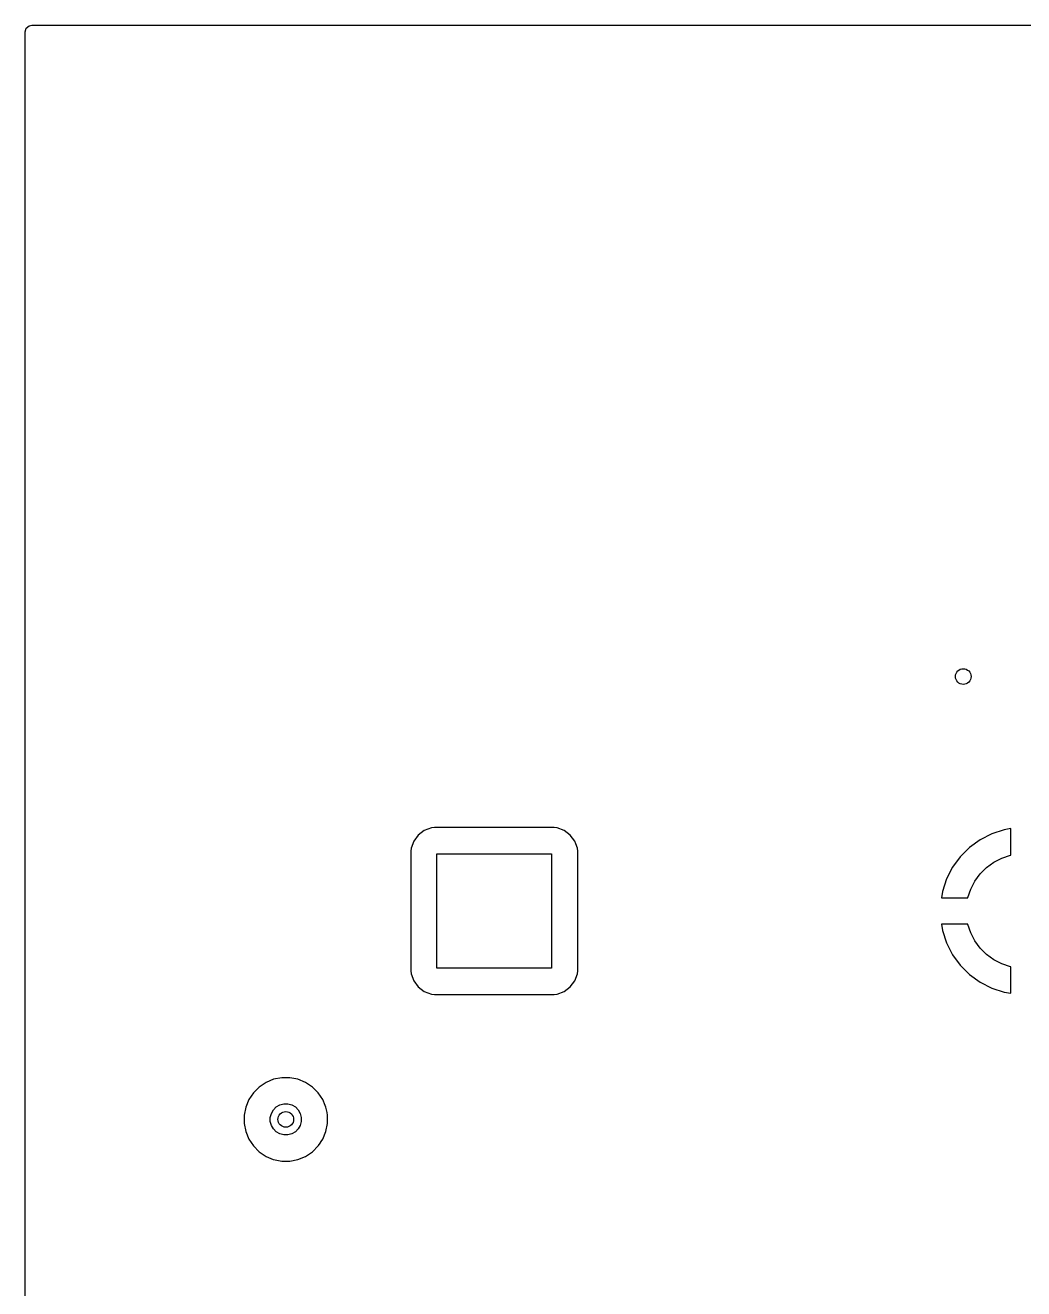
# Model space of a CAD drawing. Header units: inches. Extents: x 2.68 to 6.18, y -3.58 to -1.67.
# Drawn here: x 2.677 to 3.431, y -2.628 to -1.673 of the extents above; entities that cross this region are included whole.
import ezdxf

# ---------------------------------------------------------------- set-up
doc = ezdxf.new("R2010")
doc.units = ezdxf.units.IN
doc.header["$MEASUREMENT"] = 0
doc.layers.add('In1.Cu', color=91, linetype='CONTINUOUS', true_color=0x7fc87f)

msp = doc.modelspace()

# ---------------------------------------------------------------- linework, layer by layer
at = {"layer": 'In1.Cu', "linetype": 'CONTINUOUS'}
for p, q in [((2.67719, -1.67813), (2.67796, -1.67549)), ((2.67719, -1.72918), (2.67719, -1.67813)), ((2.67796, -1.67549), (2.68004, -1.67369)), ((2.68004, -1.67369), (2.68207, -1.67325)), ((2.68207, -1.67325), (6.1762, -1.67325)), ((2.67719, -1.87682), (2.67719, -1.72918)), ((2.67719, -2.02445), (2.67719, -1.87682)), ((2.67719, -2.06382), (2.67719, -2.02445)), ((2.67719, -2.12288), (2.67719, -2.06382)), ((2.67719, -2.16225), (2.67719, -2.12288)), ((2.67719, -2.20162), (2.67719, -2.16225)), ((2.67719, -2.29733), (2.67719, -2.20162)), ((2.97865, -2.28174), (2.97411, -2.28514)), ((2.98396, -2.27976), (2.97865, -2.28174)), ((2.97865, -2.28174), (2.97865, -2.28174)), ((2.9863, -2.27951), (2.98396, -2.27976)), ((3.07669, -2.27951), (2.9863, -2.27951)), ((2.9863, -2.27951), (2.9863, -2.27951)), ((3.07903, -2.27976), (3.07669, -2.27951)), ((3.07669, -2.27951), (3.07669, -2.27951)), ((3.07669, -2.27951), (3.07669, -2.27951)), ((3.07669, -2.27951), (3.07669, -2.27951)), ((3.08434, -2.28174), (3.07903, -2.27976)), ((3.07903, -2.27976), (3.07903, -2.27976)), ((3.08888, -2.28514), (3.08434, -2.28174)), ((3.08434, -2.28174), (3.08434, -2.28174)), ((3.41675, -2.28108), (3.40732, -2.28414)), ((3.42165, -2.2803), (3.41675, -2.28108)), ((3.41675, -2.28108), (3.41675, -2.28108)), ((3.42165, -2.30037), (3.42165, -2.2803)), ((2.97072, -2.28967), (2.96874, -2.29498)), ((2.97411, -2.28514), (2.97072, -2.28967)), ((2.97072, -2.28967), (2.97072, -2.28967)), ((2.97411, -2.28514), (2.97411, -2.28514)), ((3.09228, -2.28967), (3.08888, -2.28514)), ((3.08888, -2.28514), (3.08888, -2.28514)), ((3.09303, -2.29171), (3.09228, -2.28967)), ((3.09228, -2.28967), (3.09228, -2.28967)), ((3.39848, -2.28864), (3.39046, -2.29447)), ((3.40732, -2.28414), (3.39848, -2.28864)), ((2.67719, -2.41691), (2.67719, -2.29733)), ((2.96874, -2.29498), (2.96848, -2.29733)), ((2.96848, -2.29733), (2.96848, -2.29733)), ((2.96848, -2.29733), (2.96848, -2.29733)), ((2.96848, -2.29733), (2.96848, -2.38771)), ((2.98819, -2.38583), (2.98819, -2.29921)), ((2.98819, -2.29921), (3.0748, -2.29921)), ((3.0748, -2.29921), (3.0748, -2.38583)), ((3.09426, -2.29498), (3.09303, -2.29171)), ((3.09451, -2.29733), (3.09426, -2.29498)), ((3.09451, -2.33268), (3.09451, -2.29733)), ((3.39046, -2.29447), (3.38345, -2.30148)), ((3.39046, -2.29447), (3.39046, -2.29447)), ((3.41492, -2.30251), (3.42139, -2.30041)), ((3.42139, -2.30041), (3.42165, -2.30037)), ((3.37762, -2.3095), (3.37312, -2.31834)), ((3.38345, -2.30148), (3.37762, -2.3095)), ((3.38345, -2.30148), (3.38345, -2.30148)), ((3.39857, -2.31439), (3.40337, -2.30959)), ((3.40337, -2.30959), (3.40887, -2.30559)), ((3.40887, -2.30559), (3.41492, -2.30251)), ((3.37312, -2.31834), (3.37005, -2.32777)), ((3.39149, -2.32595), (3.39457, -2.31989)), ((3.39457, -2.31989), (3.39857, -2.31439)), ((3.37005, -2.32777), (3.36928, -2.33268)), ((3.37005, -2.32777), (3.37005, -2.32777)), ((3.38939, -2.33241), (3.39149, -2.32595)), ((3.09451, -2.38771), (3.09451, -2.33268)), ((3.36928, -2.33268), (3.38934, -2.33268)), ((3.38934, -2.33268), (3.38939, -2.33241)), ((3.36928, -2.35236), (3.37005, -2.35727)), ((3.38934, -2.35236), (3.36928, -2.35236)), ((3.37005, -2.35727), (3.37005, -2.35727)), ((3.37005, -2.35727), (3.37312, -2.3667)), ((3.38939, -2.35263), (3.38934, -2.35236)), ((3.39149, -2.35909), (3.38939, -2.35263)), ((3.37312, -2.3667), (3.37762, -2.37553)), ((3.39457, -2.36515), (3.39149, -2.35909)), ((3.39857, -2.37065), (3.39457, -2.36515)), ((3.37762, -2.37553), (3.38345, -2.38356)), ((3.40337, -2.37545), (3.39857, -2.37065)), ((3.40887, -2.37945), (3.40337, -2.37545)), ((3.0748, -2.38583), (2.98819, -2.38583)), ((3.38345, -2.38356), (3.38345, -2.38356)), ((3.38345, -2.38356), (3.39046, -2.39057)), ((3.41492, -2.38253), (3.40887, -2.37945)), ((3.42139, -2.38463), (3.41492, -2.38253)), ((3.42165, -2.38467), (3.42139, -2.38463)), ((3.42165, -2.40474), (3.42165, -2.38467)), ((2.96848, -2.38771), (2.96848, -2.38771)), ((2.96848, -2.38771), (2.96874, -2.39006)), ((2.96874, -2.39006), (2.97072, -2.39537)), ((2.97072, -2.39537), (2.97072, -2.39537)), ((2.97072, -2.39537), (2.97411, -2.3999)), ((3.08888, -2.3999), (3.09228, -2.39537)), ((3.09228, -2.39537), (3.09426, -2.39006)), ((3.09426, -2.39006), (3.09451, -2.38771)), ((3.39046, -2.39057), (3.39848, -2.3964)), ((2.97411, -2.3999), (2.97411, -2.3999)), ((2.97411, -2.3999), (2.97865, -2.4033)), ((2.97865, -2.4033), (2.97865, -2.4033)), ((2.97865, -2.4033), (2.98396, -2.40528)), ((2.98396, -2.40528), (2.98396, -2.40528)), ((2.98396, -2.40528), (2.98423, -2.40531)), ((2.98423, -2.40531), (2.9863, -2.40553)), ((2.9863, -2.40553), (3.07669, -2.40553)), ((3.07669, -2.40553), (3.07903, -2.40528)), ((3.07903, -2.40528), (3.08434, -2.4033)), ((3.08434, -2.4033), (3.08888, -2.3999)), ((3.39848, -2.3964), (3.40732, -2.4009)), ((3.40732, -2.4009), (3.41675, -2.40396)), ((3.41675, -2.40396), (3.42165, -2.40474)), ((2.67719, -2.4969), (2.67719, -2.41691)), ((2.85909, -2.47207), (2.85393, -2.47552)), ((2.86482, -2.4697), (2.85909, -2.47207)), ((2.85909, -2.47207), (2.85909, -2.47207)), ((2.87091, -2.46848), (2.86482, -2.4697)), ((2.86482, -2.4697), (2.86482, -2.4697)), ((2.87712, -2.46848), (2.87091, -2.46848)), ((2.87091, -2.46848), (2.87091, -2.46848)), ((2.88321, -2.4697), (2.87712, -2.46848)), ((2.87712, -2.46848), (2.87712, -2.46848)), ((2.88894, -2.47207), (2.88321, -2.4697)), ((2.88321, -2.4697), (2.88321, -2.4697)), ((2.89411, -2.47552), (2.88894, -2.47207)), ((2.88894, -2.47207), (2.88894, -2.47207)), ((2.84954, -2.47991), (2.84609, -2.48507)), ((2.85393, -2.47552), (2.84954, -2.47991)), ((2.84954, -2.47991), (2.84954, -2.47991)), ((2.85393, -2.47552), (2.85393, -2.47552)), ((2.8985, -2.47991), (2.89411, -2.47552)), ((2.89411, -2.47552), (2.89411, -2.47552)), ((2.90194, -2.48507), (2.8985, -2.47991)), ((2.8985, -2.47991), (2.8985, -2.47991)), ((2.84371, -2.49081), (2.8425, -2.4969)), ((2.84609, -2.48507), (2.84371, -2.49081)), ((2.84371, -2.49081), (2.84371, -2.49081)), ((2.84609, -2.48507), (2.84609, -2.48507)), ((2.86465, -2.49281), (2.86683, -2.49063)), ((2.86683, -2.49063), (2.8695, -2.48909)), ((2.8695, -2.48909), (2.87247, -2.48829)), ((2.87247, -2.48829), (2.87556, -2.48829)), ((2.87556, -2.48829), (2.87854, -2.48909)), ((2.87854, -2.48909), (2.88121, -2.49063)), ((2.88121, -2.49063), (2.88339, -2.49281)), ((2.90378, -2.48951), (2.90194, -2.48507)), ((2.90194, -2.48507), (2.90194, -2.48507)), ((2.90432, -2.49081), (2.90378, -2.48951)), ((2.90514, -2.49491), (2.90432, -2.49081)), ((2.67719, -2.75421), (2.67719, -2.4969)), ((2.8425, -2.4969), (2.8425, -2.5031)), ((2.86231, -2.49846), (2.8631, -2.49548)), ((2.86231, -2.50154), (2.86231, -2.49846)), ((2.8631, -2.49548), (2.86465, -2.49281)), ((2.88339, -2.49281), (2.88493, -2.49548)), ((2.88493, -2.49548), (2.88573, -2.49846)), ((2.88573, -2.49846), (2.88573, -2.50154)), ((2.90553, -2.4969), (2.90514, -2.49491)), ((2.90553, -2.5031), (2.90553, -2.4969)), ((2.90553, -2.4969), (2.90553, -2.4969)), ((2.90553, -2.4969), (2.90553, -2.4969)), ((2.8425, -2.5031), (2.84371, -2.50919)), ((2.84371, -2.50919), (2.84371, -2.50919)), ((2.84371, -2.50919), (2.84609, -2.51493)), ((2.8631, -2.50452), (2.86231, -2.50154)), ((2.86465, -2.50719), (2.8631, -2.50452)), ((2.86683, -2.50937), (2.86465, -2.50719)), ((2.8695, -2.51091), (2.86683, -2.50937)), ((2.88121, -2.50937), (2.87854, -2.51091)), ((2.88339, -2.50719), (2.88121, -2.50937)), ((2.88493, -2.50452), (2.88339, -2.50719)), ((2.88573, -2.50154), (2.88493, -2.50452)), ((2.90194, -2.51493), (2.90432, -2.50919)), ((2.90432, -2.50919), (2.90553, -2.5031)), ((2.84609, -2.51493), (2.84609, -2.51493)), ((2.84609, -2.51493), (2.84954, -2.52009)), ((2.84954, -2.52009), (2.84954, -2.52009)), ((2.84954, -2.52009), (2.85393, -2.52448)), ((2.87247, -2.51171), (2.8695, -2.51091)), ((2.87556, -2.51171), (2.87247, -2.51171)), ((2.87854, -2.51091), (2.87556, -2.51171)), ((2.89411, -2.52448), (2.8985, -2.52009)), ((2.8985, -2.52009), (2.89874, -2.51973)), ((2.89874, -2.51973), (2.89996, -2.5179)), ((2.89996, -2.5179), (2.90071, -2.51678)), ((2.90071, -2.51678), (2.90194, -2.51493)), ((2.90194, -2.51493), (2.90194, -2.51493)), ((2.90194, -2.51493), (2.90194, -2.51493)), ((2.85393, -2.52448), (2.85393, -2.52448)), ((2.85393, -2.52448), (2.85909, -2.52793)), ((2.85909, -2.52793), (2.85909, -2.52793)), ((2.85909, -2.52793), (2.86452, -2.53018)), ((2.88321, -2.5303), (2.88894, -2.52793)), ((2.88894, -2.52793), (2.89411, -2.52448)), ((2.86452, -2.53018), (2.86482, -2.5303)), ((2.86482, -2.5303), (2.87091, -2.53152)), ((2.87091, -2.53152), (2.87091, -2.53152)), ((2.87091, -2.53152), (2.87091, -2.53152)), ((2.87091, -2.53152), (2.87712, -2.53152)), ((2.87712, -2.53152), (2.88321, -2.5303)), ((2.87712, -2.53152), (2.87712, -2.53152))]:
    msp.add_line(p, q, dxfattribs=at)
at = {"layer": 'In1.Cu'}
for centre in [(3.38583, -2.16535), (2.87402, -2.5)]:
    msp.add_circle(centre, 0.00591, dxfattribs=at)

doc.saveas('drawing.dxf')
